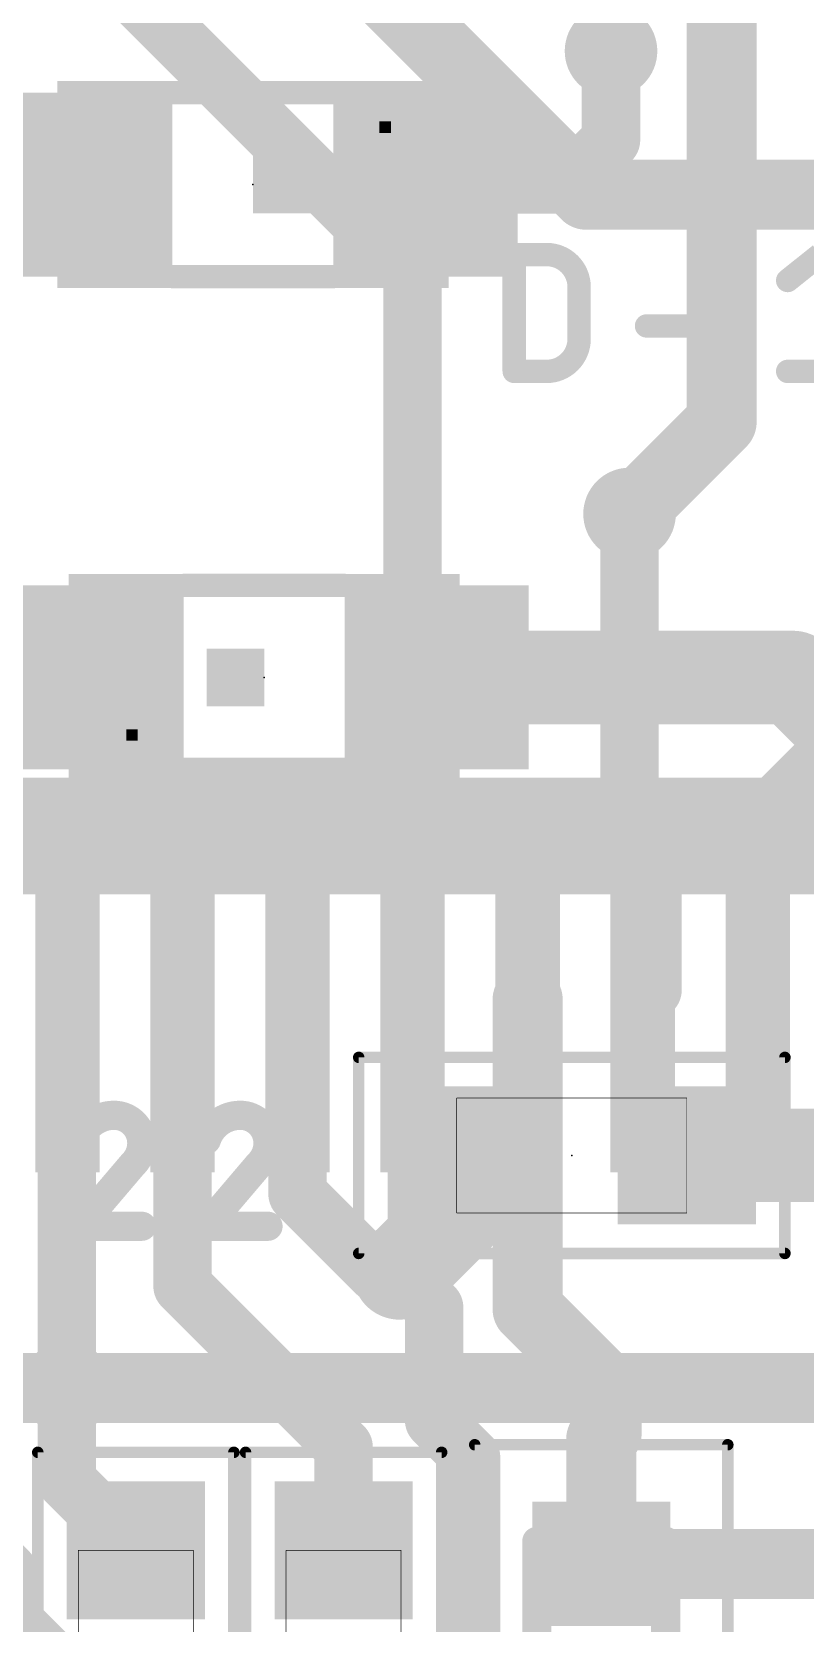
# Model space of a CAD drawing. Extents: x 23.6 to 57.9, y 14.1 to 54.9.
# Drawn here: x 43 to 46.36, y 24.48 to 31.4 of the extents above; entities that cross this region are included whole.
import ezdxf

# ---------------------------------------------------------------- set-up
doc = ezdxf.new("R2010")
doc.units = 0
for name, color, linetype in [('1', 12, 'CONTINUOUS'), ('16', 132, 'CONTINUOUS'), ('18', 110, 'CONTINUOUS'), ('21', 253, 'CONTINUOUS'), ('23', 53, 'CONTINUOUS'), ('25', 253, 'CONTINUOUS'), ('39', 12, 'CONTINUOUS'), ('40', 132, 'CONTINUOUS'), ('51', 253, 'CONTINUOUS'), ('52', 253, 'CONTINUOUS')]:
    doc.layers.add(name, color=color, linetype=linetype)

# ---------------------------------------------------------------- blocks, each defined once
blk = doc.blocks.new('RECT')
blk.add_solid([(-0.5, -0.5), (0.5, -0.5), (-0.5, 0.5), (0.5, 0.5)])
blk = doc.blocks.new('ROUNDV')
at = {"const_width": 0.5}
blk.add_lwpolyline([(0, -0.25, 1), (0, 0.25, 1), (0, -0.25)], format="xyb", dxfattribs=at)

msp = doc.modelspace()

# ---------------------------------------------------------------- linework, layer by layer
at = {"layer": '1'}
for points, const_width in [([(46, 32.1362), (46, 29.7)], 0.3048), ([(45.5194, 31.3126), (45.5194, 30.9258)], 0.254), ([(45.5194, 30.9258), (45.3256, 30.732)], 0.254), ([(43.213, 30.732), (42.513, 30.732)], 0.4064), ([(44.713, 30.732), (45.3256, 30.732)], 0.254), ([(46, 29.7), (45.6, 29.3)], 0.3048), ([(42.199, 28.608), (43.243, 28.608)], 0.4064), ([(43.243, 28.608), (43.262, 28.589)], 0.4064), ([(44.762, 28.589), (46.311, 28.589)], 0.4064), ([(46.311, 28.589), (47.4, 27.5)], 0.4064), ([(29.7, 27.9), (46.8, 27.9)], 0.508), ([(44.849, 26.511), (44.849, 26.249)], 0.4064), ([(46.826, 26.511), (45.849, 26.511)], 0.4064), ([(44.849, 26.249), (44.6, 26)], 0.4064), ([(43.63, 23.67), (41.199, 26.101)], 0.4064), ([(52.1, 25.5), (33.2, 25.5)], 0.3048)]:
    msp.add_lwpolyline(points, dxfattribs=dict(at, const_width=const_width))
for points, const_width in [([(45.5829, 31.3126, 1), (45.4559, 31.3126)], 0.127), ([(45.5643, 30.8809, 1), (45.4745, 30.9707)], 0.127), ([(43.213, 30.6304, 1), (43.213, 30.8336)], 0.2032), ([(45.4559, 30.9258, 1), (45.5829, 30.9258)], 0.127), ([(44.713, 30.7955, 1), (44.713, 30.6685)], 0.127), ([(45.3256, 30.6685, 1), (45.3256, 30.7955)], 0.127), ([(45.2807, 30.7769, 1), (45.3705, 30.6871)], 0.127), ([(46.0539, 29.6461, 1), (45.9461, 29.7539)], 0.1524), ([(45.9238, 29.7, 1), (46.0762, 29.7)], 0.1524), ([(45.5461, 29.3539, 1), (45.6539, 29.2461)], 0.1524), ([(43.3148, 28.6798, 1), (43.1712, 28.5362)], 0.2032), ([(43.243, 28.5064, 1), (43.243, 28.7096)], 0.2032), ([(44.762, 28.6906, 1), (44.762, 28.4874)], 0.2032), ([(46.3828, 28.6608, 1), (46.2392, 28.5172)], 0.2032), ([(46.311, 28.4874, 1), (46.311, 28.6906)], 0.2032), ([(43.1902, 28.5172, 1), (43.3338, 28.6608)], 0.2032), ([(44.9506, 26.511, 1), (44.7474, 26.511)], 0.2032), ([(45.849, 26.6126, 1), (45.849, 26.4094)], 0.2032), ([(44.9208, 26.1772, 1), (44.7772, 26.3208)], 0.2032), ([(44.7474, 26.249, 1), (44.9506, 26.249)], 0.2032), ([(44.5282, 26.0718, 1), (44.6718, 25.9282)], 0.2032)]:
    msp.add_lwpolyline(points, format="xyb", dxfattribs=dict(at, const_width=const_width))
at = {"layer": '16'}
for points, const_width in [([(45.412, 30.688), (43.8, 32.3)], 0.3048), ([(44.657, 30.343), (43.2, 31.8)], 0.254), ([(48.157, 30.688), (45.412, 30.688)], 0.3048), ([(44.657, 27.188), (44.657, 30.343)], 0.254), ([(45.6, 29.3), (45.6, 28.1)], 0.254), ([(46.157, 27.957), (46.5, 28.3)], 0.254), ([(45.6, 28.1), (45.7, 28)], 0.254), ([(45.7, 28), (45.7, 27.231)], 0.254), ([(46.157, 27.188), (46.157, 27.957)], 0.254), ([(45.157, 25.843), (45.157, 27.188)], 0.3048), ([(45.7, 27.231), (45.657, 27.188)], 0.254), ([(43.157, 27.188), (43.154, 27.185)], 0.254), ([(43.154, 27.185), (43.154, 25.5)], 0.254), ([(43.657, 27.188), (43.657, 25.943)], 0.254), ([(44.157, 27.188), (44.157, 26.343)], 0.254), ([(44.157, 26.343), (44.5, 26)], 0.254), ([(44.5, 26), (44.6, 26)], 0.254), ([(44.6, 26), (44.7506, 25.8494)], 0.254), ([(43.657, 25.943), (44.357, 25.243)], 0.254), ([(44.7506, 25.8494), (44.7506, 25.3594)], 0.254), ([(45.5, 25.5), (45.157, 25.843)], 0.3048), ([(43.154, 25.5), (43.154, 25.0938)], 0.254), ([(45.5, 25.3), (45.5, 25.5)], 0.3048), ([(44.7506, 25.3594), (44.911, 25.199)], 0.254), ([(45.477, 25.277), (45.5, 25.3)], 0.3048), ([(45.477, 24.735), (45.477, 25.277)], 0.3048), ([(44.357, 25.243), (44.357, 24.7938)], 0.254), ([(44.911, 25.199), (44.911, 23.911)], 0.254), ([(43.154, 25.0938), (43.454, 24.7938)], 0.254), ([(42.657, 24.943), (42.9, 24.7)], 0.254), ([(53.335, 24.735), (45.477, 24.735)], 0.3048), ([(42.9, 24.7), (42.9, 23.3886)], 0.254)]:
    msp.add_lwpolyline(points, dxfattribs=dict(at, const_width=const_width))
for points, const_width in [([(45.412, 30.7642, 1), (45.412, 30.6118)], 0.1524), ([(45.3581, 30.6341, 1), (45.4659, 30.7419)], 0.1524), ([(44.7205, 30.343, 1), (44.5935, 30.343)], 0.127), ([(44.6121, 30.2981, 1), (44.7019, 30.3879)], 0.127), ([(45.6635, 29.3, 1), (45.5365, 29.3)], 0.127), ([(45.6449, 28.1449, 1), (45.5551, 28.0551)], 0.127), ([(45.5365, 28.1, 1), (45.6635, 28.1)], 0.127), ([(45.7635, 28, 1), (45.6365, 28)], 0.127), ([(45.6551, 27.9551, 1), (45.7449, 28.0449)], 0.127), ([(46.2205, 27.957, 1), (46.0935, 27.957)], 0.127), ([(46.1121, 28.0019, 1), (46.2019, 27.9121)], 0.127), ([(45.2332, 27.188, 1), (45.0808, 27.188)], 0.1524), ([(45.7449, 27.1861, 1), (45.6551, 27.2759)], 0.127), ([(43.2175, 27.185, 1), (43.0905, 27.185)], 0.127), ([(43.1091, 27.2299, 1), (43.1989, 27.1401)], 0.127), ([(43.2019, 27.1431, 1), (43.1121, 27.2329)], 0.127), ([(43.7205, 27.188, 1), (43.5935, 27.188)], 0.127), ([(44.2205, 27.188, 1), (44.0935, 27.188)], 0.127), ([(45.6121, 27.2329, 1), (45.7019, 27.1431)], 0.127), ([(45.6365, 27.231, 1), (45.7635, 27.231)], 0.127), ([(44.5935, 27.188, 1), (44.7205, 27.188)], 0.127), ([(46.0935, 27.188, 1), (46.2205, 27.188)], 0.127), ([(44.2019, 26.3879, 1), (44.1121, 26.2981)], 0.127), ([(44.0935, 26.343, 1), (44.2205, 26.343)], 0.127), ([(44.5, 26.0635, 1), (44.5, 25.9365)], 0.127), ([(44.4551, 25.9551, 1), (44.5449, 26.0449)], 0.127), ([(44.6449, 26.0449, 1), (44.5551, 25.9551)], 0.127), ([(44.6, 25.9365, 1), (44.6, 26.0635)], 0.127), ([(43.7019, 25.9879, 1), (43.6121, 25.8981)], 0.127), ([(43.5935, 25.943, 1), (43.7205, 25.943)], 0.127), ([(44.8141, 25.8494, 1), (44.6871, 25.8494)], 0.127), ([(44.7057, 25.8045, 1), (44.7955, 25.8943)], 0.127), ([(45.2109, 25.8969, 1), (45.1031, 25.7891)], 0.1524), ([(45.0808, 25.843, 1), (45.2332, 25.843)], 0.1524), ([(43.2175, 25.5, 1), (43.0905, 25.5)], 0.127), ([(45.5762, 25.5, 1), (45.4238, 25.5)], 0.1524), ([(45.4461, 25.4461, 1), (45.5539, 25.5539)], 0.1524), ([(43.0905, 25.5, 1), (43.2175, 25.5)], 0.127), ([(44.7955, 25.4043, 1), (44.7057, 25.3145)], 0.127), ([(44.6871, 25.3594, 1), (44.8141, 25.3594)], 0.127), ([(45.5532, 25.277, 1), (45.4008, 25.277)], 0.1524), ([(45.4231, 25.3309, 1), (45.5309, 25.2231)], 0.1524), ([(45.5539, 25.2461, 1), (45.4461, 25.3539)], 0.1524), ([(44.4205, 25.243, 1), (44.2935, 25.243)], 0.127), ([(44.3121, 25.1981, 1), (44.4019, 25.2879)], 0.127), ([(44.9745, 25.199, 1), (44.8475, 25.199)], 0.127), ([(45.4238, 25.3, 1), (45.5762, 25.3)], 0.1524), ([(44.8661, 25.1541, 1), (44.9559, 25.2439)], 0.127), ([(43.1989, 25.1387, 1), (43.1091, 25.0489)], 0.127), ([(43.0905, 25.0938, 1), (43.2175, 25.0938)], 0.127), ([(43.4091, 24.7489, 1), (43.4989, 24.8387)], 0.127), ([(44.2935, 24.7938, 1), (44.4205, 24.7938)], 0.127), ([(45.477, 24.8112, 1), (45.477, 24.6588)], 0.1524), ([(42.9635, 24.7, 1), (42.8365, 24.7)], 0.127), ([(42.8551, 24.6551, 1), (42.9449, 24.7449)], 0.127), ([(45.4008, 24.735, 1), (45.5532, 24.735)], 0.1524)]:
    msp.add_lwpolyline(points, format="xyb", dxfattribs=dict(at, const_width=const_width))
at = {"layer": '23'}
for p in [(43.963, 30.732), (44.012, 28.589), (45.349, 26.511)]:
    msp.add_point(p, dxfattribs=at)
at = {"layer": '25'}
for points, const_width in [([(45.0985, 29.9198), (45.0985, 30.4278)], 0.1016), ([(45.0985, 30.4278), (45.2396, 30.4278)], 0.1016), ([(46.2872, 30.3149), (46.4284, 30.4278)], 0.1016), ([(45.3808, 30.2867), (45.3808, 30.0609)], 0.1016), ([(45.6738, 30.1174), (46.0125, 30.1174)], 0.1016), ([(45.2396, 29.9198), (45.0985, 29.9198)], 0.1016), ([(46.2872, 29.9198), (46.5695, 29.9198)], 0.1016), ([(43.4397, 26.471), (43.2118, 26.2029)], 0.127), ([(43.9883, 26.471), (43.7604, 26.2029)], 0.127), ([(43.2118, 26.2029), (43.4799, 26.2029)], 0.127), ([(43.7604, 26.2029), (44.0285, 26.2029)], 0.127)]:
    msp.add_lwpolyline(points, dxfattribs=dict(at, const_width=const_width))
for points, const_width in [([(45.1239, 30.4278, 1), (45.0731, 30.4278)], 0.0508), ([(45.0985, 30.4532, 1), (45.0985, 30.4024)], 0.0508), ([(45.3808, 30.2867, 0.4142), (45.2396, 30.4278)], 0.1016), ([(45.2396, 30.4532, 1), (45.2396, 30.4024)], 0.0508), ([(45.2396, 30.4024, 1), (45.2396, 30.4532)], 0.0508), ([(45.4062, 30.2867, 1), (45.3554, 30.2867)], 0.0508), ([(45.3554, 30.2867, 1), (45.4062, 30.2867)], 0.0508), ([(46.2714, 30.3347, 1), (46.3031, 30.2951)], 0.0508), ([(45.6738, 30.1428, 1), (45.6738, 30.092)], 0.0508), ([(46.0125, 30.092, 1), (46.0125, 30.1428)], 0.0508), ([(45.2396, 29.9198, 0.4142), (45.3808, 30.0609)], 0.1016), ([(45.4062, 30.0609, 1), (45.3554, 30.0609)], 0.0508), ([(45.3554, 30.0609, 1), (45.4062, 30.0609)], 0.0508), ([(45.0985, 29.9452, 1), (45.0985, 29.8944)], 0.0508), ([(45.2396, 29.9452, 1), (45.2396, 29.8944)], 0.0508), ([(45.2396, 29.8944, 1), (45.2396, 29.9452)], 0.0508), ([(46.2872, 29.9452, 1), (46.2872, 29.8944)], 0.0508), ([(45.0731, 29.9198, 1), (45.1239, 29.9198)], 0.0508), ([(43.3592, 26.6855, 0.3252), (43.2118, 26.5783)], 0.127), ([(43.4799, 26.5648, 0.4142), (43.3592, 26.6855)], 0.127), ([(43.3592, 26.7172, 1), (43.3592, 26.6537)], 0.0635), ([(43.3592, 26.6538, 1), (43.3592, 26.7172)], 0.0635), ([(43.9079, 26.6855, 0.3252), (43.7604, 26.5783)], 0.127), ([(44.0285, 26.5648, 0.4142), (43.9079, 26.6855)], 0.127), ([(43.9079, 26.7172, 1), (43.9079, 26.6537)], 0.0635), ([(43.9079, 26.6538, 1), (43.9079, 26.7172)], 0.0635), ([(43.1816, 26.588, 1), (43.242, 26.5685)], 0.0635), ([(43.4397, 26.471, 0.2053), (43.4799, 26.5648)], 0.127), ([(43.5116, 26.5648, 1), (43.4481, 26.5648)], 0.0635), ([(43.4481, 26.5648, 1), (43.5116, 26.5648)], 0.0635), ([(43.7302, 26.588, 1), (43.7906, 26.5685)], 0.0635), ([(43.9883, 26.471, 0.2053), (44.0285, 26.5648)], 0.127), ([(44.0603, 26.5648, 1), (43.9968, 26.5648)], 0.0635), ([(43.9968, 26.5648, 1), (44.0603, 26.5648)], 0.0635), ([(43.4178, 26.494, 1), (43.4615, 26.448)], 0.0635), ([(43.4638, 26.4504, 1), (43.4155, 26.4916)], 0.0635), ([(43.9664, 26.494, 1), (44.0102, 26.448)], 0.0635), ([(44.0125, 26.4504, 1), (43.9641, 26.4916)], 0.0635), ([(43.2118, 26.2346, 1), (43.2118, 26.1712)], 0.0635), ([(43.1876, 26.2235, 1), (43.236, 26.1823)], 0.0635), ([(43.4799, 26.1712, 1), (43.4799, 26.2346)], 0.0635), ([(43.7604, 26.2346, 1), (43.7604, 26.1712)], 0.0635), ([(43.7362, 26.2235, 1), (43.7846, 26.1823)], 0.0635), ([(44.0285, 26.1712, 1), (44.0285, 26.2346)], 0.0635)]:
    msp.add_lwpolyline(points, format="xyb", dxfattribs=dict(at, const_width=const_width))
at = {"layer": '39', "const_width": 0.05}
for points in [[(46.2752, 26.9372), (44.4228, 26.9372)], [(44.4228, 26.9372), (44.4228, 26.0848)], [(46.2752, 26.0848), (46.2752, 26.9372)], [(44.4228, 26.0848), (46.2752, 26.0848)]]:
    msp.add_lwpolyline(points, dxfattribs=at)
at = {"layer": '39', "const_width": 0.025}
for points in [[(44.4228, 26.9497, 1), (44.4228, 26.9247)], [(44.4353, 26.9372, 1), (44.4103, 26.9372)], [(46.2877, 26.9372, 1), (46.2627, 26.9372)], [(46.2752, 26.9247, 1), (46.2752, 26.9497)], [(44.4228, 26.0973, 1), (44.4228, 26.0723)], [(44.4103, 26.0848, 1), (44.4353, 26.0848)], [(46.2627, 26.0848, 1), (46.2877, 26.0848)], [(46.2752, 26.0723, 1), (46.2752, 26.0973)]]:
    msp.add_lwpolyline(points, format="xyb", dxfattribs=at)
at = {"layer": '40', "const_width": 0.05}
for points in [[(44.927, 25.253), (44.927, 23.353)], [(46.027, 25.253), (44.927, 25.253)], [(46.027, 25.253), (46.027, 23.353)], [(43.0278, 23.3676), (43.0278, 25.22)], [(43.0278, 25.22), (43.8802, 25.22)], [(43.8802, 25.22), (43.8802, 23.3676)], [(43.9308, 23.3676), (43.9308, 25.22)], [(43.9308, 25.22), (44.7832, 25.22)], [(44.7832, 25.22), (44.7832, 23.3676)]]:
    msp.add_lwpolyline(points, dxfattribs=at)
at = {"layer": '40', "const_width": 0.025}
for points in [[(44.9395, 25.253, 1), (44.9145, 25.253)], [(44.927, 25.2655, 1), (44.927, 25.2405)], [(46.0395, 25.253, 1), (46.0145, 25.253)], [(46.027, 25.2405, 1), (46.027, 25.2655)], [(43.0403, 25.22, 1), (43.0153, 25.22)], [(43.0278, 25.2325, 1), (43.0278, 25.2075)], [(43.8927, 25.22, 1), (43.8677, 25.22)], [(43.8802, 25.2075, 1), (43.8802, 25.2325)], [(43.9433, 25.22, 1), (43.9183, 25.22)], [(43.9308, 25.2325, 1), (43.9308, 25.2075)], [(44.7957, 25.22, 1), (44.7707, 25.22)], [(44.7832, 25.2075, 1), (44.7832, 25.2325)]]:
    msp.add_lwpolyline(points, format="xyb", dxfattribs=at)
at = {"layer": '51'}
for points, const_width in [([(44.338, 31.132), (43.613, 31.132)], 0.1016), ([(44.313, 30.332), (43.613, 30.332)], 0.1016), ([(43.662, 28.989), (44.362, 28.989)], 0.1016), ([(43.637, 28.189), (44.362, 28.189)], 0.1016), ([(44.849, 26.261), (44.849, 26.761)], 0.0025), ([(44.849, 26.761), (45.849, 26.761)], 0.0025), ([(45.849, 26.761), (45.849, 26.261)], 0.0025), ([(45.849, 26.261), (44.849, 26.261)], 0.0025)]:
    msp.add_lwpolyline(points, dxfattribs=dict(at, const_width=const_width))
for points, const_width in [([(43.613, 31.1574, 1), (43.613, 31.1066)], 0.0508), ([(44.338, 31.1066, 1), (44.338, 31.1574)], 0.0508), ([(44.588, 31.007, 1), (44.588, 31.157, 1), (44.588, 31.007)], 0.0508), ([(44.788, 31.032, 1), (44.788, 30.432)], 0.1016), ([(43.138, 30.457, 1), (43.138, 31.007)], 0.0508), ([(43.613, 30.3574, 1), (43.613, 30.3066)], 0.0508), ([(44.313, 30.3066, 1), (44.313, 30.3574)], 0.0508), ([(43.662, 29.0144, 1), (43.662, 28.9636)], 0.0508), ([(44.362, 28.9636, 1), (44.362, 29.0144)], 0.0508), ([(43.187, 28.289, 1), (43.187, 28.889)], 0.1016), ([(44.837, 28.864, 1), (44.837, 28.314)], 0.0508), ([(43.387, 28.164, 1), (43.387, 28.314, 1), (43.387, 28.164)], 0.0508), ([(43.637, 28.2144, 1), (43.637, 28.1636)], 0.0508), ([(44.362, 28.1636, 1), (44.362, 28.2144)], 0.0508), ([(44.8496, 26.761, 1), (44.8484, 26.761)], 0.0013), ([(44.849, 26.7616, 1), (44.849, 26.7604)], 0.0013), ([(45.8496, 26.761, 1), (45.8484, 26.761)], 0.0013), ([(45.849, 26.7604, 1), (45.849, 26.7616)], 0.0013), ([(44.849, 26.2616, 1), (44.849, 26.2604)], 0.0013), ([(44.8484, 26.261, 1), (44.8496, 26.261)], 0.0013), ([(45.8484, 26.261, 1), (45.8496, 26.261)], 0.0013), ([(45.849, 26.2604, 1), (45.849, 26.2616)], 0.0013)]:
    msp.add_lwpolyline(points, format="xyb", dxfattribs=dict(at, const_width=const_width))
at = {"layer": '52'}
for points, const_width in [([(40.407, 27.938), (47.407, 27.938)], 0.1524), ([(45.197, 23.773), (45.197, 24.833)], 0.127), ([(45.757, 24.833), (45.197, 24.833)], 0.127), ([(45.757, 23.773), (45.757, 24.833)], 0.127), ([(43.704, 24.7938), (43.204, 24.7938)], 0.0025), ([(43.204, 24.7938), (43.204, 23.7938)], 0.0025), ([(43.704, 23.7938), (43.704, 24.7938)], 0.0025), ([(44.607, 24.7938), (44.107, 24.7938)], 0.0025), ([(44.107, 24.7938), (44.107, 23.7938)], 0.0025), ([(44.607, 23.7938), (44.607, 24.7938)], 0.0025)]:
    msp.add_lwpolyline(points, dxfattribs=dict(at, const_width=const_width))
for points, const_width in [([(45.2288, 24.833, 1), (45.1653, 24.833)], 0.0635), ([(45.197, 24.8648, 1), (45.197, 24.8013)], 0.0635), ([(45.7888, 24.833, 1), (45.7253, 24.833)], 0.0635), ([(45.757, 24.8013, 1), (45.757, 24.8648)], 0.0635), ([(43.204, 24.7944, 1), (43.204, 24.7932)], 0.0013), ([(43.2046, 24.7938, 1), (43.2034, 24.7938)], 0.0013), ([(43.7046, 24.7938, 1), (43.7034, 24.7938)], 0.0013), ([(43.704, 24.7932, 1), (43.704, 24.7944)], 0.0013), ([(44.107, 24.7944, 1), (44.107, 24.7932)], 0.0013), ([(44.1076, 24.7938, 1), (44.1064, 24.7938)], 0.0013), ([(44.6076, 24.7938, 1), (44.6064, 24.7938)], 0.0013), ([(44.607, 24.7932, 1), (44.607, 24.7944)], 0.0013)]:
    msp.add_lwpolyline(points, format="xyb", dxfattribs=dict(at, const_width=const_width))

# ---------------------------------------------------------------- block references
at = {"layer": '1'}
for p, xscale, yscale, rotation in [((43.213, 30.732), 0.8, 0.8, 270), ((44.713, 30.732), 0.8, 0.8, 270), ((43.262, 28.589), 0.8, 0.8, 90), ((44.762, 28.589), 0.8, 0.8, 90), ((44.849, 26.511), 0.6, 0.6, 180), ((45.849, 26.511), 0.6, 0.6, 180)]:
    msp.add_blockref('RECT', p, dxfattribs=dict(at, xscale=xscale, yscale=yscale, rotation=rotation))
at = {"layer": '16'}
for p, xscale, yscale, rotation in [((43.157, 27.188), 1.5, 0.28, 270), ((43.657, 27.188), 1.5, 0.28, 270), ((44.157, 27.188), 1.5, 0.28, 270), ((44.657, 27.188), 1.5, 0.28, 270), ((45.157, 27.188), 1.5, 0.28, 270), ((45.657, 27.188), 1.5, 0.28, 270), ((46.157, 27.188), 1.5, 0.28, 270), ((43.454, 24.7938), 0.6, 0.6, 90), ((44.357, 24.7938), 0.6, 0.6, 90), ((45.477, 24.735), 0.54, 0.6, 270)]:
    msp.add_blockref('RECT', p, dxfattribs=dict(at, xscale=xscale, yscale=yscale, rotation=rotation))
at = {"layer": '18', "xscale": 0.4024, "yscale": 0.4024}
for p in [(45.5194, 31.3126), (45.5194, 31.3126), (45.6, 29.3), (45.6, 29.3), (44.6, 26), (44.6, 26), (43.154, 25.5), (43.154, 25.5)]:
    msp.add_blockref('ROUNDV', p, dxfattribs=at)
at = {"layer": '21', "xscale": 0.25, "yscale": 0.25}
for p, rotation in [((44.088, 30.732), 270), ((43.887, 28.589), 90)]:
    msp.add_blockref('RECT', p, dxfattribs=dict(at, rotation=rotation))
at = {"layer": '51'}
for p, xscale, yscale, rotation in [((43.363, 31.082), 0.2, 0.5, 270), ((44.5005, 31.157), 0.05, 0.375, 270), ((44.4255, 30.732), 0.9, 0.225, 270), ((44.738, 31.082), 0.2, 0.15, 270), ((43.363, 30.957), 0.1, 0.1, 270), ((43.5005, 30.732), 0.55, 0.225, 270), ((44.538, 30.982), 0.05, 0.05, 270), ((43.363, 30.507), 0.1, 0.1, 270), ((43.363, 30.382), 0.2, 0.5, 270), ((44.663, 30.382), 0.2, 0.3, 270), ((43.312, 28.939), 0.2, 0.3, 90), ((43.5495, 28.589), 0.9, 0.225, 90), ((44.612, 28.939), 0.2, 0.5, 90), ((44.4745, 28.589), 0.55, 0.225, 90), ((44.612, 28.814), 0.1, 0.1, 90), ((44.612, 28.364), 0.1, 0.1, 90), ((43.237, 28.239), 0.2, 0.15, 90), ((43.437, 28.339), 0.05, 0.05, 90), ((44.612, 28.239), 0.2, 0.5, 90), ((43.4745, 28.164), 0.05, 0.375, 90), ((45.749, 26.511), 0.2, 0.5, 180)]:
    msp.add_blockref('RECT', p, dxfattribs=dict(at, xscale=xscale, yscale=yscale, rotation=rotation))
at = {"layer": '51', "xscale": 0.2, "yscale": 0.5}
msp.add_blockref('RECT', (44.949, 26.511), dxfattribs=at)
at = {"layer": '52', "yscale": 0.25, "rotation": 90}
for p in [(43.157, 27.438), (43.657, 27.438), (44.157, 27.438), (44.657, 27.438), (45.157, 27.438), (45.657, 27.438), (46.157, 27.438)]:
    msp.add_blockref('RECT', p, dxfattribs=at)
at = {"layer": '52', "xscale": 0.2, "yscale": 0.5, "rotation": 270}
for p in [(43.454, 24.6938), (44.357, 24.6938)]:
    msp.add_blockref('RECT', p, dxfattribs=at)

doc.saveas('drawing.dxf')
